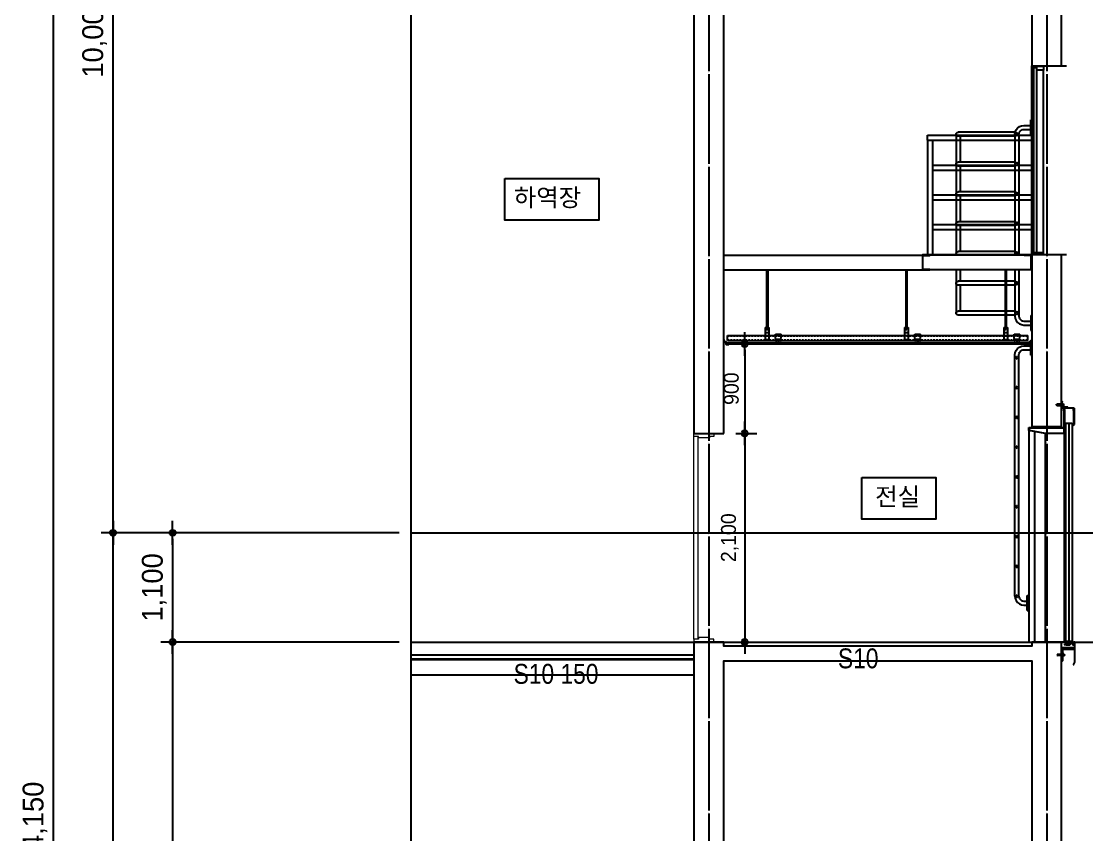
# Model space of a CAD drawing. Header units: millimetres. Extents: x 11948722 to 13111668, y -10771712 to -10232988.
# Drawn here: x 12217714 to 12228435, y -10548673 to -10540487 of the extents above; entities that cross this region are included whole.
import ezdxf
from ezdxf.enums import TextEntityAlignment as Align

# ---------------------------------------------------------------- set-up
doc = ezdxf.new("R2010")
doc.units = ezdxf.units.MM
doc.header["$LTSCALE"] = 150
doc.header["$MEASUREMENT"] = 0
doc.linetypes.add('CEN', pattern=[6.2, 6, -0.1, 0, -0.1])
doc.linetypes.add('HIDDEN', pattern=[2, 1, -1])
doc.layers.get('0').update_dxf_attribs({"linetype": 'CONTINUOUS'})
doc.layers.get('Defpoints').update_dxf_attribs({"color": 117, "linetype": 'CONTINUOUS'})
for name, color, linetype in [('4', 4, 'CONTINUOUS'), ('8', 8, 'CONTINUOUS'), ('A-중심선', 10, 'CEN'), ('CON', 2, 'CONTINUOUS'), ('CON-C', 2, 'CONTINUOUS'), ('ELE-06', 6, 'CONTINUOUS'), ('ELE-3', 7, 'CONTINUOUS'), ('ELE-8', 8, 'CONTINUOUS'), ('ELE03', 4, 'CONTINUOUS'), ('ELE08', 8, 'CONTINUOUS'), ('ETC', 8, 'CONTINUOUS'), ('FIN', 5, 'CONTINUOUS'), ('revcloud', 1, 'CONTINUOUS'), ('WIN', 4, 'CONTINUOUS'), ('Xref-계단단면도$0$3 dim0', 7, 'CONTINUOUS'), ('Xref-계단단면도$0$TEX', 3, 'CONTINUOUS'), ('Xref-계단단면도$0$TEX-SYM', 3, 'CONTINUOUS')]:
    doc.layers.add(name, color=color, linetype=linetype)
doc.layers.add('Xref-계단단면도$0$A-DOR', color=4, linetype='CONTINUOUS', lineweight=0)
doc.styles.add('A.NARROW', font='ARIALN.TTF')
doc.styles.add('Xref-계단단면도$0$나눔고딕 Se', font='')
doc.styles.add('Xref-계단단면도$0$돋움', font='')
doc.styles.get('Xref-계단단면도$0$나눔고딕 Se').set_extended_font_data('Dotum')
doc.styles.get('Xref-계단단면도$0$돋움').set_extended_font_data('Dotum')
doc.dimstyles.new('Xref-계단단면도$0$A1-100', dxfattribs={"dimtxt": 3, "dimasz": 1, "dimexe": 2, "dimexo": 2, "dimgap": 1, "dimtad": 1, "dimdec": 0, "dimzin": 12, "dimdsep": 46, "dimlunit": 6, "dimtxsty": 'Xref-계단단면도$0$나눔고딕 Se', "dimblk1": 'Xref-계단단면도$0$DIMDOT', "dimblk2": 'Xref-계단단면도$0$DIMDOT', "dimsah": 1, "dimcen": -1, "dimdle": 2, "dimclrd": 256, "dimclre": 256, "dimclrt": 3, "dimadec": 0, "dimazin": 0, "dimtfac": 1, "dimtdec": 0, "dimtix": 1, "dimtmove": 2, "dimatfit": 3, "dimldrblk": 'Xref-계단단면도$0$DIMDOT', "dimfxl": 1, "dimtvp": 1, "dimtolj": 1, "dimtzin": 12, "dimlwd": -1, "dimlwe": -1, "dimarcsym": 0})

# ---------------------------------------------------------------- blocks, each defined once
blk = doc.blocks.new('Xref-계단단면도$0$DIMDOT')
at = {"color": 0}
blk.add_line((-2, 0), (2, 0), dxfattribs=at)
for radius in [0.5, 0.25]:
    blk.add_circle((0, 0), radius, dxfattribs=at)
blk = doc.blocks.new('*D37')
at = {"layer": 'Defpoints', "color": 0, "transparency": 16777216}
for p in [(12218037, -10531484), (12221637, -10531484), (12221637, -10565634)]:
    blk.add_point(p, dxfattribs=at)
at = {"layer": 'Xref-계단단면도$0$3 dim0', "transparency": 16777216}
for p, q in [((12221517, -10531484), (12217917, -10531484)), ((12218037, -10565574), (12218037, -10531544)), ((12221517, -10565634), (12217917, -10565634))]:
    blk.add_line(p, q, dxfattribs=at)
at = {"layer": 'Xref-계단단면도$0$3 dim0', "transparency": 16777216, "xscale": 60, "yscale": 60, "zscale": 60}
for p, rotation in [((12218037, -10531484), 90), ((12218037, -10565634), 270)]:
    blk.add_blockref('Xref-계단단면도$0$DIMDOT', p, dxfattribs=dict(at, rotation=rotation))
at = {"layer": 'Xref-계단단면도$0$3 dim0', "color": 3, "transparency": 16777216, "insert": (12217852, -10548559), "char_height": 210, "attachment_point": 5, "rotation": 90, "style": 'Xref-계단단면도$0$나눔고딕 Se'}
blk.add_mtext('\\A1;34,150', dxfattribs=at)
blk = doc.blocks.new('*D40')
at = {"layer": 'Defpoints', "color": 0, "transparency": 16777216}
for p in [(12218637, -10535634), (12221637, -10535634), (12221637, -10545634)]:
    blk.add_point(p, dxfattribs=at)
at = {"layer": 'Xref-계단단면도$0$3 dim0', "transparency": 16777216}
for p, q in [((12221517, -10535634), (12218517, -10535634)), ((12218637, -10545574), (12218637, -10535694)), ((12221517, -10545634), (12218517, -10545634))]:
    blk.add_line(p, q, dxfattribs=at)
at = {"layer": 'Xref-계단단면도$0$3 dim0', "transparency": 16777216, "xscale": 60, "yscale": 60, "zscale": 60}
for p, rotation in [((12218637, -10535634), 90), ((12218637, -10545634), 270)]:
    blk.add_blockref('Xref-계단단면도$0$DIMDOT', p, dxfattribs=dict(at, rotation=rotation))
at = {"layer": 'Xref-계단단면도$0$3 dim0', "color": 3, "transparency": 16777216, "insert": (12218452, -10540634), "char_height": 210, "attachment_point": 5, "rotation": 90, "style": 'Xref-계단단면도$0$나눔고딕 Se'}
blk.add_mtext('\\A1;10,000', dxfattribs=at)
blk = doc.blocks.new('*D48')
at = {"layer": 'Defpoints', "color": 0, "transparency": 16777216}
for p in [(12218637, -10545634), (12221637, -10545634), (12221637, -10555634)]:
    blk.add_point(p, dxfattribs=at)
at = {"layer": 'Xref-계단단면도$0$3 dim0', "transparency": 16777216}
for p, q in [((12221517, -10545634), (12218517, -10545634)), ((12218637, -10555574), (12218637, -10545694)), ((12221517, -10555634), (12218517, -10555634))]:
    blk.add_line(p, q, dxfattribs=at)
at = {"layer": 'Xref-계단단면도$0$3 dim0', "transparency": 16777216, "xscale": 60, "yscale": 60, "zscale": 60}
for p, rotation in [((12218637, -10545634), 90), ((12218637, -10555634), 270)]:
    blk.add_blockref('Xref-계단단면도$0$DIMDOT', p, dxfattribs=dict(at, rotation=rotation))
at = {"layer": 'Xref-계단단면도$0$3 dim0', "color": 3, "transparency": 16777216, "insert": (12218452, -10550634), "char_height": 210, "attachment_point": 5, "rotation": 90, "style": 'Xref-계단단면도$0$나눔고딕 Se'}
blk.add_mtext('\\A1;10,000', dxfattribs=at)
blk = doc.blocks.new('*D34')
at = {"layer": 'Defpoints', "color": 0, "transparency": 16777216}
for p in [(12221637, -10546734), (12219237, -10555634), (12221637, -10555634)]:
    blk.add_point(p, dxfattribs=at)
at = {"layer": 'Xref-계단단면도$0$3 dim0', "transparency": 16777216}
for p, q in [((12221517, -10546734), (12219117, -10546734)), ((12219237, -10546794), (12219237, -10555574)), ((12221517, -10555634), (12219117, -10555634))]:
    blk.add_line(p, q, dxfattribs=at)
at = {"layer": 'Xref-계단단면도$0$3 dim0', "transparency": 16777216, "xscale": 60, "yscale": 60, "zscale": 60}
for p, rotation in [((12219237, -10546734), 90), ((12219237, -10555634), 270)]:
    blk.add_blockref('Xref-계단단면도$0$DIMDOT', p, dxfattribs=dict(at, rotation=rotation))
at = {"layer": 'Xref-계단단면도$0$3 dim0', "color": 3, "transparency": 16777216, "insert": (12219052, -10551184), "char_height": 210, "attachment_point": 5, "rotation": 90, "style": 'Xref-계단단면도$0$나눔고딕 Se'}
blk.add_mtext('\\A1;8,900', dxfattribs=at)
blk = doc.blocks.new('*D35')
at = {"layer": 'Defpoints', "color": 0, "transparency": 16777216}
for p in [(12221637, -10545634), (12219237, -10546734), (12221637, -10546734)]:
    blk.add_point(p, dxfattribs=at)
at = {"layer": 'Xref-계단단면도$0$3 dim0', "transparency": 16777216}
for p, q in [((12221517, -10545634), (12219117, -10545634)), ((12219237, -10545694), (12219237, -10546674)), ((12221517, -10546734), (12219117, -10546734))]:
    blk.add_line(p, q, dxfattribs=at)
at = {"layer": 'Xref-계단단면도$0$3 dim0', "transparency": 16777216, "xscale": 60, "yscale": 60, "zscale": 60}
for p, rotation in [((12219237, -10545634), 90), ((12219237, -10546734), 270)]:
    blk.add_blockref('Xref-계단단면도$0$DIMDOT', p, dxfattribs=dict(at, rotation=rotation))
at = {"layer": 'Xref-계단단면도$0$3 dim0', "color": 3, "transparency": 16777216, "insert": (12219052, -10546184), "char_height": 210, "attachment_point": 5, "rotation": 90, "style": 'Xref-계단단면도$0$나눔고딕 Se'}
blk.add_mtext('\\A1;1,100', dxfattribs=at)
blk = doc.blocks.new('ELEV-DOOR')
at = {"layer": 'ELE-3'}
for p, q in [((-6, 2420), (-6, 2467)), ((-2, 2471), (0, 2471)), ((0, 2471), (0, 2406)), ((-124, 2403), (-125, 2403)), ((-125, 2403), (-125, 2240)), ((-124, 2241), (-124, 2403)), ((-22, 2406), (-123, 2406)), ((-123, 2406), (-123, 2380)), ((-123, 2380), (-119, 2380)), ((-119, 2380), (-119, 2402)), ((-119, 2402), (-26, 2402)), ((-65, 2406), (-65, 2408)), ((0, 2406), (-65, 2406)), ((-61, 2412), (-14, 2412)), ((-27, 2391), (-29, 2391)), ((-29, 2391), (-29, 2200)), ((-27, 2200), (-27, 2391)), ((-26, 2402), (-26, 2376)), ((-26, 2376), (-22, 2376)), ((-22, 2376), (-22, 2406)), ((-77, 2254), (-106, 2254)), ((-106, 2254), (-106, 56)), ((-77, 56), (-77, 2254)), ((-42, 2254), (-72, 2254)), ((-72, 2254), (-72, 56)), ((-42, 56), (-42, 2254)), ((-125, 2240), (-114, 2228)), ((-112, 2229), (-124, 2241)), ((-114, 2228), (-112, 2229)), ((-29, 2200), (-27, 2200)), ((-12, 2210), (-26, 2210)), ((-26, 2210), (-26, 2150)), ((-26, 2150), (-26, 50)), ((-26, 2150), (166, 2150)), ((-24, 2152), (-24, 2207)), ((-24, 2207), (-12, 2207)), ((166, 2152), (-24, 2152)), ((312, 2207), (-19, 2207)), ((-19, 2207), (-19, 2205)), ((-19, 2205), (312, 2205)), ((-12, 2207), (-12, 2210)), ((328, 2182), (166, 2152)), ((166, 2150), (330, 2180)), ((330, 2210), (312, 2210)), ((312, 2210), (312, 2207)), ((312, 2207), (328, 2207)), ((312, 2205), (312, 2207)), ((328, 2207), (328, 2182)), ((330, 2180), (330, 2210)), ((-133, 47), (-130, 50)), ((-133, -154), (-133, 47)), ((-133, 38), (-130, 38)), ((-130, 50), (-123, 50)), ((-130, 38), (-130, -153)), ((-110, 23), (-130, 23)), ((-123, 50), (-123, 46)), ((-123, 46), (-117, 46)), ((-75, 39), (-120, 39)), ((-120, 39), (-120, 31)), ((-120, 31), (-110, 31)), ((-117, 46), (-117, 50)), ((-117, 50), (-111, 50)), ((-111, 50), (-111, 46)), ((-111, 46), (-105, 46)), ((-110, 31), (-110, 23)), ((-106, 56), (-77, 56)), ((-105, 46), (-105, 50)), ((-105, 50), (-99, 50)), ((-99, 50), (-99, 46)), ((-99, 46), (-93, 46)), ((-93, 46), (-93, 50)), ((-93, 50), (-87, 50)), ((-87, 50), (-87, 46)), ((-87, 46), (-82, 46)), ((-85, 23), (-85, 31)), ((-85, 31), (-75, 31)), ((-45, 23), (-85, 23)), ((-82, 46), (-82, 50)), ((-82, 50), (-68, 50)), ((-75, 31), (-75, 39)), ((-72, 56), (-42, 56)), ((-68, 50), (-68, 39)), ((-68, 39), (-50, 39)), ((-64, 56), (-64, 45)), ((-64, 45), (-54, 45)), ((-54, 45), (-54, 56)), ((-50, 39), (-50, 50)), ((-50, 50), (0, 50)), ((-40, 39), (-45, 39)), ((-45, 39), (-45, 23)), ((-40, 23), (-40, 39)), ((-30, 23), (-40, 23)), ((-30, 44), (-35, 44)), ((-35, 44), (-35, 29)), ((-35, 29), (-30, 29)), ((-30, 50), (-30, 44)), ((-30, 29), (-30, 23)), ((-119, -180), (-133, -154)), ((-130, -153), (-117, -179)), ((-117, -179), (-119, -180))]:
    blk.add_line(p, q, dxfattribs=at)
blk.add_lwpolyline([(0, -10), (0, 50)], dxfattribs=at)
blk.add_lwpolyline([(-130, -10), (0, -10), (0, -140), (-4, -140, -0.414214), (-12, -132), (-12, -34, 0.414214), (-24, -22), (-122, -22, -0.414214), (-130, -14)], format="xyb", close=True, dxfattribs=at)
for centre, radius, start, end in [((-2, 2467), 4, 90, 180), ((-61, 2408), 4, 90, 180), ((-14, 2420), 8.5, 270, 0)]:
    blk.add_arc(centre, radius, start, end, dxfattribs=at)
at = {"layer": 'ELE-8', "linetype": 'HIDDEN'}
for p, q in [((55, 2438), (-28, 2438)), ((-16, 2443), (-21, 2443)), ((-21, 2435), (-21, 2443)), ((-16, 2435), (-21, 2435)), ((-15, 2449), (-16, 2447)), ((-16, 2431), (-16, 2447)), ((-14, 2443), (-16, 2443)), ((-14, 2435), (-16, 2435)), ((-15, 2429), (-16, 2431)), ((-8, 2449), (-15, 2449)), ((-8, 2444), (-15, 2444)), ((-8, 2434), (-15, 2434)), ((-8, 2429), (-15, 2429)), ((-4, 2443), (-9, 2443)), ((-4, 2435), (-9, 2435)), ((-8, 2425), (-8, 2453)), ((-6, 2425), (-8, 2425)), ((-6, 2453), (-8, 2453)), ((-8, 2429), (-8, 2449)), ((45, 2446), (0, 2446)), ((3, 2444), (0, 2444)), ((3, 2434), (0, 2434)), ((45, 2432), (0, 2432)), ((6, 2443), (1, 2443)), ((6, 2435), (1, 2435)), ((6, 2432), (6, 2432)), ((13, 2444), (8, 2444)), ((13, 2434), (8, 2434)), ((16, 2443), (11, 2443)), ((16, 2435), (11, 2435)), ((23, 2444), (18, 2444)), ((23, 2434), (18, 2434)), ((26, 2443), (21, 2443)), ((26, 2435), (21, 2435)), ((32, 2444), (27, 2444)), ((33, 2434), (28, 2434)), ((35, 2443), (30, 2443)), ((35, 2435), (30, 2435)), ((39, 2444), (37, 2444)), ((39, 2444), (37, 2443)), ((39, 2434), (37, 2435)), ((40, 2434), (38, 2434)), ((42, 2443), (40, 2443)), ((42, 2435), (40, 2435)), ((42, 2441), (42, 2443)), ((42, 2435), (42, 2437)), ((45, 2445), (43, 2445)), ((45, 2433), (43, 2433)), ((45, 2446), (45, 2446)), ((46, 2445), (45, 2445)), ((45, 2445), (45, 2445)), ((46, 2433), (45, 2433)), ((45, 2432), (45, 2433)), ((45, 2432), (45, 2432)), ((50, 2445), (49, 2445)), ((50, 2433), (49, 2433)), ((50, 2442), (50, 2445)), ((50, 2433), (50, 2436)), ((-23, -74), (-28, -74)), ((-28, -74), (-28, -85)), ((-23, -85), (-28, -85)), ((-23, -69), (-23, -89)), ((-23, -69), (-13, -69)), ((-23, -73), (-13, -73)), ((-23, -86), (-13, -86)), ((-23, -89), (-13, -89)), ((-13, -95), (-13, -64)), ((-12, -74), (35, -74)), ((-12, -75), (44, -75)), ((-12, -83), (44, -83)), ((-12, -84), (35, -84)), ((44, -75), (35, -74)), ((35, -74), (35, -84)), ((44, -83), (35, -84)), ((44, -75), (44, -83))]:
    blk.add_line(p, q, dxfattribs=at)
at = {"layer": 'ELE-8'}
for p, q in [((166, 2150), (166, 50)), ((274, 2170), (274, 50)), ((274, 50), (0, 50))]:
    blk.add_line(p, q, dxfattribs=at)
at = {"layer": 'ELE-8', "linetype": 'HIDDEN'}
for centre, start, end in [((-11, -64), 119.6665, 166.3681), ((-11, -94), 193.6318, 240.3335)]:
    blk.add_arc(centre, 2.1, start, end, dxfattribs=at)
blk = doc.blocks.new('*D68')
at = {"layer": 'Defpoints', "color": 0, "transparency": 16777216}
for p in [(12224783, -10544634), (12224783, -10546734), (12224994, -10546734)]:
    blk.add_point(p, dxfattribs=at)
at = {"layer": 'Xref-계단단면도$0$3 dim0', "transparency": 16777216}
for p, q in [((12224903, -10544634), (12225114, -10544634)), ((12224994, -10544694), (12224994, -10546674)), ((12224903, -10546734), (12225114, -10546734))]:
    blk.add_line(p, q, dxfattribs=at)
at = {"layer": 'Xref-계단단면도$0$3 dim0', "transparency": 16777216, "xscale": 60, "yscale": 60, "zscale": 60}
for p, rotation in [((12224994, -10544634), 90), ((12224994, -10546734), 270)]:
    blk.add_blockref('Xref-계단단면도$0$DIMDOT', p, dxfattribs=dict(at, rotation=rotation))
at = {"layer": 'Xref-계단단면도$0$3 dim0', "color": 3, "transparency": 16777216, "insert": (12224844, -10545684), "char_height": 150, "attachment_point": 5, "rotation": 90, "style": 'Xref-계단단면도$0$나눔고딕 Se'}
blk.add_mtext('\\A1;2,100', dxfattribs=at)
blk = doc.blocks.new('*D69')
at = {"layer": 'Defpoints', "color": 0, "transparency": 16777216}
for p in [(12224783, -10543734), (12224783, -10544634), (12224994, -10544634)]:
    blk.add_point(p, dxfattribs=at)
at = {"layer": 'Xref-계단단면도$0$3 dim0', "transparency": 16777216}
for p, q in [((12224903, -10543734), (12225114, -10543734)), ((12224994, -10543794), (12224994, -10544574)), ((12224903, -10544634), (12225114, -10544634))]:
    blk.add_line(p, q, dxfattribs=at)
at = {"layer": 'Xref-계단단면도$0$3 dim0', "transparency": 16777216, "xscale": 60, "yscale": 60, "zscale": 60}
for p, rotation in [((12224994, -10543734), 90), ((12224994, -10544634), 270)]:
    blk.add_blockref('Xref-계단단면도$0$DIMDOT', p, dxfattribs=dict(at, rotation=rotation))
at = {"layer": 'Xref-계단단면도$0$3 dim0', "color": 3, "transparency": 16777216, "insert": (12224859, -10544184), "char_height": 150, "attachment_point": 5, "rotation": 90, "style": 'Xref-계단단면도$0$나눔고딕 Se'}
blk.add_mtext('\\A1;900', dxfattribs=at)
blk = doc.blocks.new('점검사다리ㅁ')
at = {"layer": 'ETC', "color": 251, "linetype": 'Continuous'}
for p, q in [((4633683, 1148689), (4633674, 1148689)), ((4633683, 1148539), (4633683, 1148689)), ((4633683, 1148539), (4633674, 1148539))]:
    blk.add_line(p, q, dxfattribs=at)
at = {"layer": 'ETC', "color": 251}
for p, q in [((4633754, 1148633), (4633683, 1148633)), ((4633777, 1148630), (4633754, 1148633)), ((4633799, 1148621), (4633777, 1148630)), ((4633818, 1148607), (4633799, 1148621)), ((4633754, 1148593), (4633683, 1148593)), ((4633767, 1148592), (4633754, 1148593)), ((4633779, 1148587), (4633767, 1148592)), ((4633789, 1148579), (4633779, 1148587)), ((4633797, 1148568), (4633789, 1148579)), ((4633802, 1148556), (4633797, 1148568)), ((4633804, 1148543), (4633802, 1148556)), ((4633804, 1146115), (4633804, 1148543)), ((4633814, 1148521), (4633812, 1148516)), ((4633812, 1148516), (4633812, 1148511)), ((4633812, 1148511), (4633814, 1148506)), ((4633818, 1148524), (4633814, 1148521)), ((4633832, 1148588), (4633818, 1148607)), ((4633823, 1148526), (4633818, 1148524)), ((4633828, 1148525), (4633823, 1148526)), ((4633832, 1148523), (4633828, 1148525)), ((4633841, 1148567), (4633832, 1148588)), ((4633835, 1148518), (4633832, 1148523)), ((4633832, 1148504), (4633835, 1148508)), ((4633837, 1148513), (4633835, 1148518)), ((4633835, 1148508), (4633837, 1148513)), ((4633844, 1148543), (4633841, 1148567)), ((4633844, 1146115), (4633844, 1148543)), ((4633814, 1148506), (4633818, 1148503)), ((4633818, 1148503), (4633823, 1148501)), ((4633823, 1148501), (4633828, 1148502)), ((4633828, 1148502), (4633832, 1148504)), ((4633814, 1148221), (4633812, 1148216)), ((4633812, 1148216), (4633812, 1148211)), ((4633812, 1148211), (4633814, 1148206)), ((4633818, 1148224), (4633814, 1148221)), ((4633814, 1148206), (4633818, 1148203)), ((4633823, 1148226), (4633818, 1148224)), ((4633818, 1148203), (4633823, 1148201)), ((4633828, 1148225), (4633823, 1148226)), ((4633823, 1148201), (4633828, 1148202)), ((4633832, 1148223), (4633828, 1148225)), ((4633828, 1148202), (4633832, 1148204)), ((4633835, 1148218), (4633832, 1148223)), ((4633832, 1148204), (4633835, 1148208)), ((4633837, 1148213), (4633835, 1148218)), ((4633835, 1148208), (4633837, 1148213)), ((4633814, 1147921), (4633812, 1147916)), ((4633812, 1147916), (4633812, 1147911)), ((4633812, 1147911), (4633814, 1147906)), ((4633818, 1147924), (4633814, 1147921)), ((4633814, 1147906), (4633818, 1147903)), ((4633823, 1147926), (4633818, 1147924)), ((4633818, 1147903), (4633823, 1147901)), ((4633828, 1147925), (4633823, 1147926)), ((4633823, 1147901), (4633828, 1147902)), ((4633832, 1147923), (4633828, 1147925)), ((4633828, 1147902), (4633832, 1147904)), ((4633835, 1147918), (4633832, 1147923)), ((4633832, 1147904), (4633835, 1147908)), ((4633837, 1147913), (4633835, 1147918)), ((4633835, 1147908), (4633837, 1147913)), ((4633814, 1147621), (4633812, 1147616)), ((4633812, 1147616), (4633812, 1147611)), ((4633812, 1147611), (4633814, 1147606)), ((4633818, 1147624), (4633814, 1147621)), ((4633814, 1147606), (4633818, 1147603)), ((4633823, 1147626), (4633818, 1147624)), ((4633818, 1147603), (4633823, 1147601)), ((4633828, 1147625), (4633823, 1147626)), ((4633823, 1147601), (4633828, 1147602)), ((4633832, 1147623), (4633828, 1147625)), ((4633828, 1147602), (4633832, 1147604)), ((4633835, 1147618), (4633832, 1147623)), ((4633832, 1147604), (4633835, 1147608)), ((4633837, 1147613), (4633835, 1147618)), ((4633835, 1147608), (4633837, 1147613)), ((4633814, 1147321), (4633812, 1147316)), ((4633812, 1147316), (4633812, 1147311)), ((4633812, 1147311), (4633814, 1147306)), ((4633818, 1147324), (4633814, 1147321)), ((4633814, 1147306), (4633818, 1147303)), ((4633823, 1147326), (4633818, 1147324)), ((4633818, 1147303), (4633823, 1147301)), ((4633828, 1147325), (4633823, 1147326)), ((4633823, 1147301), (4633828, 1147302)), ((4633832, 1147323), (4633828, 1147325)), ((4633828, 1147302), (4633832, 1147304)), ((4633835, 1147318), (4633832, 1147323)), ((4633832, 1147304), (4633835, 1147308)), ((4633837, 1147313), (4633835, 1147318)), ((4633835, 1147308), (4633837, 1147313)), ((4633814, 1147021), (4633812, 1147016)), ((4633812, 1147016), (4633812, 1147011)), ((4633812, 1147011), (4633814, 1147006)), ((4633818, 1147024), (4633814, 1147021)), ((4633823, 1147026), (4633818, 1147024)), ((4633828, 1147025), (4633823, 1147026)), ((4633832, 1147023), (4633828, 1147025)), ((4633835, 1147018), (4633832, 1147023)), ((4633832, 1147004), (4633835, 1147008)), ((4633837, 1147013), (4633835, 1147018)), ((4633835, 1147008), (4633837, 1147013)), ((4633814, 1147006), (4633818, 1147003)), ((4633818, 1147003), (4633823, 1147001)), ((4633823, 1147001), (4633828, 1147002)), ((4633828, 1147002), (4633832, 1147004)), ((4633814, 1146721), (4633812, 1146716)), ((4633812, 1146716), (4633812, 1146711)), ((4633812, 1146711), (4633814, 1146706)), ((4633818, 1146724), (4633814, 1146721)), ((4633814, 1146706), (4633818, 1146703)), ((4633823, 1146726), (4633818, 1146724)), ((4633818, 1146703), (4633823, 1146701)), ((4633828, 1146725), (4633823, 1146726)), ((4633823, 1146701), (4633828, 1146702)), ((4633832, 1146723), (4633828, 1146725)), ((4633828, 1146702), (4633832, 1146704)), ((4633835, 1146718), (4633832, 1146723)), ((4633832, 1146704), (4633835, 1146708)), ((4633837, 1146713), (4633835, 1146718)), ((4633835, 1146708), (4633837, 1146713)), ((4633814, 1146421), (4633812, 1146416)), ((4633812, 1146416), (4633812, 1146411)), ((4633812, 1146411), (4633814, 1146406)), ((4633818, 1146424), (4633814, 1146421)), ((4633814, 1146406), (4633818, 1146403)), ((4633823, 1146426), (4633818, 1146424)), ((4633818, 1146403), (4633823, 1146401)), ((4633828, 1146425), (4633823, 1146426)), ((4633823, 1146401), (4633828, 1146402)), ((4633832, 1146423), (4633828, 1146425)), ((4633828, 1146402), (4633832, 1146404)), ((4633835, 1146418), (4633832, 1146423)), ((4633832, 1146404), (4633835, 1146408)), ((4633837, 1146413), (4633835, 1146418)), ((4633835, 1146408), (4633837, 1146413)), ((4633754, 1146065), (4633720, 1146065)), ((4633767, 1146067), (4633754, 1146065)), ((4633779, 1146072), (4633767, 1146067)), ((4633789, 1146080), (4633779, 1146072)), ((4633797, 1146090), (4633789, 1146080)), ((4633802, 1146102), (4633797, 1146090)), ((4633818, 1146051), (4633799, 1146037)), ((4633804, 1146115), (4633802, 1146102)), ((4633814, 1146121), (4633812, 1146116)), ((4633812, 1146116), (4633812, 1146111)), ((4633812, 1146111), (4633814, 1146106)), ((4633818, 1146124), (4633814, 1146121)), ((4633814, 1146106), (4633818, 1146103)), ((4633823, 1146126), (4633818, 1146124)), ((4633818, 1146103), (4633823, 1146101)), ((4633832, 1146070), (4633818, 1146051)), ((4633828, 1146125), (4633823, 1146126)), ((4633823, 1146101), (4633828, 1146102)), ((4633832, 1146123), (4633828, 1146125)), ((4633828, 1146102), (4633832, 1146104)), ((4633835, 1146118), (4633832, 1146123)), ((4633832, 1146104), (4633835, 1146108)), ((4633841, 1146092), (4633832, 1146070)), ((4633837, 1146113), (4633835, 1146118)), ((4633835, 1146108), (4633837, 1146113)), ((4633844, 1146115), (4633841, 1146092)), ((4633754, 1146025), (4633720, 1146025)), ((4633777, 1146028), (4633754, 1146025)), ((4633799, 1146037), (4633777, 1146028))]:
    blk.add_line(p, q, dxfattribs=at)
blk = doc.blocks.new('비상용elev탈출관련2')
at = {"layer": 'ELE03'}
for p, q in [((4634774, 1149553), (4633674, 1149553)), ((4634774, 1149548), (4633674, 1149548))]:
    blk.add_line(p, q, dxfattribs=at)
at = {"layer": 'ELE03', "color": 251}
blk.add_line((4633749, 1149398), (4634699, 1149398), dxfattribs=at)
at = {"layer": 'ELE08', "color": 252, "ltscale": 10}
for p, q in [((4634724, 1150753), (4633674, 1150753)), ((4634724, 1150703), (4633674, 1150703)), ((4634674, 1150703), (4634674, 1149553)), ((4634724, 1150703), (4634724, 1150753)), ((4634724, 1150703), (4634724, 1149553)), ((4634674, 1150453), (4633674, 1150453)), ((4634674, 1150403), (4633674, 1150403)), ((4634674, 1150153), (4633674, 1150153)), ((4634674, 1150103), (4633674, 1150103)), ((4634674, 1149853), (4633674, 1149853)), ((4634674, 1149803), (4633674, 1149803))]:
    blk.add_line(p, q, dxfattribs=at)
at = {"layer": 'ETC', "color": 251, "linetype": 'Continuous'}
for p, q in [((4633683, 1150907), (4633674, 1150907)), ((4633683, 1150757), (4633683, 1150907)), ((4633683, 1150757), (4633674, 1150757)), ((4633683, 1148938), (4633674, 1148938)), ((4633683, 1148938), (4633683, 1148788)), ((4633683, 1148788), (4633674, 1148788))]:
    blk.add_line(p, q, dxfattribs=at)
at = {"layer": 'ETC', "color": 251}
for p, q in [((4633754, 1150852), (4633683, 1150852)), ((4633754, 1150812), (4633683, 1150812)), ((4633777, 1150849), (4633754, 1150852)), ((4633767, 1150810), (4633754, 1150812)), ((4633779, 1150805), (4633767, 1150810)), ((4633799, 1150840), (4633777, 1150849)), ((4633789, 1150797), (4633779, 1150805)), ((4633797, 1150787), (4633789, 1150797)), ((4633802, 1150775), (4633797, 1150787)), ((4633818, 1150825), (4633799, 1150840)), ((4633804, 1150762), (4633802, 1150775)), ((4633804, 1150762), (4633804, 1149553)), ((4633812, 1150766), (4633814, 1150771)), ((4633812, 1150766), (4633814, 1150771)), ((4633812, 1150761), (4633812, 1150766)), ((4633812, 1150761), (4633812, 1150766)), ((4633814, 1150756), (4633812, 1150761)), ((4633814, 1150756), (4633812, 1150761)), ((4633814, 1150771), (4633818, 1150774)), ((4633814, 1150771), (4633818, 1150774)), ((4633832, 1150807), (4633818, 1150825)), ((4633818, 1150774), (4633823, 1150776)), ((4633818, 1150774), (4633823, 1150776)), ((4633823, 1150776), (4633828, 1150775)), ((4633823, 1150776), (4633828, 1150775)), ((4633828, 1150775), (4633832, 1150773)), ((4633828, 1150775), (4633832, 1150773)), ((4633841, 1150785), (4633832, 1150807)), ((4633832, 1150773), (4633835, 1150768)), ((4633832, 1150773), (4633835, 1150768)), ((4633835, 1150768), (4633837, 1150763)), ((4633835, 1150768), (4633837, 1150763)), ((4633837, 1150763), (4633835, 1150758)), ((4633837, 1150763), (4633835, 1150758)), ((4633844, 1150762), (4633841, 1150785)), ((4633844, 1150783), (4634416, 1150783)), ((4633844, 1150762), (4633844, 1149553)), ((4634436, 1150763), (4634436, 1149553)), ((4633818, 1150753), (4633814, 1150756)), ((4633823, 1150751), (4633818, 1150753)), ((4633823, 1150751), (4633818, 1150753)), ((4633828, 1150752), (4633823, 1150751)), ((4633828, 1150752), (4633823, 1150751)), ((4633832, 1150754), (4633828, 1150752)), ((4633832, 1150754), (4633828, 1150752)), ((4633835, 1150758), (4633832, 1150754)), ((4633835, 1150758), (4633832, 1150754)), ((4633844, 1150743), (4634416, 1150743)), ((4634396, 1150743), (4634396, 1150483)), ((4633812, 1150466), (4633814, 1150471)), ((4633812, 1150461), (4633812, 1150466)), ((4633814, 1150456), (4633812, 1150461)), ((4633814, 1150471), (4633818, 1150474)), ((4633818, 1150453), (4633814, 1150456)), ((4633818, 1150474), (4633823, 1150476)), ((4633823, 1150451), (4633818, 1150453)), ((4633823, 1150476), (4633828, 1150475)), ((4633828, 1150452), (4633823, 1150451)), ((4633828, 1150475), (4633832, 1150473)), ((4633832, 1150454), (4633828, 1150452)), ((4633832, 1150473), (4633835, 1150468)), ((4633835, 1150458), (4633832, 1150454)), ((4633835, 1150468), (4633837, 1150463)), ((4633837, 1150463), (4633835, 1150458)), ((4633844, 1150483), (4634416, 1150483)), ((4633844, 1150443), (4634416, 1150443)), ((4634396, 1150443), (4634396, 1150183)), ((4633812, 1150166), (4633814, 1150171)), ((4633812, 1150161), (4633812, 1150166)), ((4633814, 1150156), (4633812, 1150161)), ((4633814, 1150171), (4633818, 1150174)), ((4633818, 1150153), (4633814, 1150156)), ((4633818, 1150174), (4633823, 1150176)), ((4633823, 1150151), (4633818, 1150153)), ((4633823, 1150176), (4633828, 1150175)), ((4633828, 1150152), (4633823, 1150151)), ((4633828, 1150175), (4633832, 1150173)), ((4633832, 1150154), (4633828, 1150152)), ((4633832, 1150173), (4633835, 1150168)), ((4633835, 1150158), (4633832, 1150154)), ((4633835, 1150168), (4633837, 1150163)), ((4633837, 1150163), (4633835, 1150158)), ((4633844, 1150183), (4634416, 1150183)), ((4633844, 1150143), (4634416, 1150143)), ((4634396, 1150143), (4634396, 1149883)), ((4633812, 1149866), (4633814, 1149871)), ((4633812, 1149861), (4633812, 1149866)), ((4633814, 1149856), (4633812, 1149861)), ((4633814, 1149871), (4633818, 1149874)), ((4633818, 1149853), (4633814, 1149856)), ((4633818, 1149874), (4633823, 1149876)), ((4633823, 1149851), (4633818, 1149853)), ((4633823, 1149876), (4633828, 1149875)), ((4633828, 1149852), (4633823, 1149851)), ((4633828, 1149875), (4633832, 1149873)), ((4633832, 1149854), (4633828, 1149852)), ((4633832, 1149873), (4633835, 1149868)), ((4633835, 1149858), (4633832, 1149854)), ((4633835, 1149868), (4633837, 1149863)), ((4633837, 1149863), (4633835, 1149858)), ((4633844, 1149883), (4634416, 1149883)), ((4633844, 1149843), (4634416, 1149843)), ((4634396, 1149843), (4634396, 1149583)), ((4633844, 1149583), (4634416, 1149583)), ((4633812, 1149566), (4633814, 1149571)), ((4633812, 1149561), (4633812, 1149566)), ((4633814, 1149556), (4633812, 1149561)), ((4633814, 1149571), (4633818, 1149574)), ((4633818, 1149553), (4633814, 1149556)), ((4633818, 1149574), (4633823, 1149576)), ((4633823, 1149551), (4633818, 1149553)), ((4633823, 1149576), (4633828, 1149575)), ((4633828, 1149552), (4633823, 1149551)), ((4633828, 1149575), (4633832, 1149573)), ((4633832, 1149554), (4633828, 1149552)), ((4633832, 1149573), (4633835, 1149568)), ((4633835, 1149558), (4633832, 1149554)), ((4633835, 1149568), (4633837, 1149563)), ((4633837, 1149563), (4633835, 1149558)), ((4633804, 1149398), (4633804, 1148933)), ((4633844, 1149398), (4633844, 1148933)), ((4634396, 1149398), (4634396, 1149283)), ((4634436, 1149398), (4634436, 1148963)), ((4633812, 1149266), (4633814, 1149271)), ((4633812, 1149261), (4633812, 1149266)), ((4633814, 1149256), (4633812, 1149261)), ((4633814, 1149271), (4633818, 1149274)), ((4633818, 1149274), (4633823, 1149276)), ((4633823, 1149276), (4633828, 1149275)), ((4633828, 1149275), (4633832, 1149273)), ((4633832, 1149273), (4633835, 1149268)), ((4633835, 1149268), (4633837, 1149263)), ((4633837, 1149263), (4633835, 1149258)), ((4633844, 1149283), (4634416, 1149283)), ((4633818, 1149253), (4633814, 1149256)), ((4633823, 1149251), (4633818, 1149253)), ((4633828, 1149252), (4633823, 1149251)), ((4633832, 1149254), (4633828, 1149252)), ((4633835, 1149258), (4633832, 1149254)), ((4633844, 1149243), (4634416, 1149243)), ((4634396, 1149243), (4634396, 1148983)), ((4633812, 1148966), (4633814, 1148971)), ((4633812, 1148961), (4633812, 1148966)), ((4633814, 1148956), (4633812, 1148961)), ((4633814, 1148971), (4633818, 1148974)), ((4633818, 1148953), (4633814, 1148956)), ((4633818, 1148974), (4633823, 1148976)), ((4633823, 1148951), (4633818, 1148953)), ((4633823, 1148976), (4633828, 1148975)), ((4633828, 1148952), (4633823, 1148951)), ((4633828, 1148975), (4633832, 1148973)), ((4633832, 1148954), (4633828, 1148952)), ((4633832, 1148973), (4633835, 1148968)), ((4633835, 1148958), (4633832, 1148954)), ((4633835, 1148968), (4633837, 1148963)), ((4633837, 1148963), (4633835, 1148958)), ((4633844, 1148983), (4634416, 1148983)), ((4633844, 1148943), (4634416, 1148943)), ((4633754, 1148883), (4633683, 1148883)), ((4633754, 1148843), (4633683, 1148843)), ((4633767, 1148885), (4633754, 1148883)), ((4633777, 1148847), (4633754, 1148843)), ((4633779, 1148890), (4633767, 1148885)), ((4633799, 1148855), (4633777, 1148847)), ((4633789, 1148898), (4633779, 1148890)), ((4633797, 1148908), (4633789, 1148898)), ((4633802, 1148920), (4633797, 1148908)), ((4633818, 1148870), (4633799, 1148855)), ((4633804, 1148933), (4633802, 1148920)), ((4633832, 1148888), (4633818, 1148870)), ((4633841, 1148910), (4633832, 1148888)), ((4633844, 1148933), (4633841, 1148910))]:
    blk.add_line(p, q, dxfattribs=at)
at = {"layer": 'ETC', "color": 7}
for points in [[(4633749, 1149548), (4633674, 1149548), (4633674, 1149398), (4633749, 1149398), (4633749, 1149403), (4633679, 1149403), (4633679, 1149543), (4633749, 1149543), (4633749, 1149548)], [(4634699, 1149548), (4634774, 1149548), (4634774, 1149398), (4634699, 1149398), (4634699, 1149403), (4634769, 1149403), (4634769, 1149543), (4634699, 1149543), (4634699, 1149548)]]:
    blk.add_lwpolyline(points, dxfattribs=at)
at = {"layer": 'ETC', "color": 251}
for centre, start in [((4634416, 1150763), 270), ((4634416, 1150463), 270), ((4634416, 1150163), 270), ((4634416, 1149863), 270), ((4634416, 1149563), 329.8388), ((4634416, 1149263), 270), ((4634416, 1148963), 270)]:
    blk.add_arc(centre, 20, start, 90, dxfattribs=at)

msp = doc.modelspace()

# ---------------------------------------------------------------- linework, layer by layer
at = {"layer": '4', "ltscale": 0.1}
for points in [[(12224832.6, -10543739.8), (12224832.6, -10543733.8), (12224831.6, -10543733.8), (12224831.6, -10543738.8), (12224808.6, -10543738.8), (12224808.6, -10543713.8), (12224783.6, -10543713.8), (12224783.6, -10543689.8), (12224782.6, -10543689.8), (12224782.6, -10543714.8), (12224807.6, -10543714.8), (12224807.6, -10543739.8), (12224832.6, -10543739.8)], [(12227832.6, -10543739.8), (12227832.6, -10543733.8), (12227833.6, -10543733.8), (12227833.6, -10543738.8), (12227856.6, -10543738.8), (12227856.6, -10543713.8), (12227881.6, -10543713.8), (12227881.6, -10543689.8), (12227882.6, -10543689.8), (12227882.6, -10543714.8), (12227857.6, -10543714.8), (12227857.6, -10543739.8), (12227832.6, -10543739.8)]]:
    msp.add_lwpolyline(points, dxfattribs=at)
at = {"layer": '8'}
for p, q in [((12225213.3, -10542988.8), (12225213.3, -10543565.1)), ((12225224.6, -10542988.8), (12225224.6, -10543565.1)), ((12226613.3, -10542988.8), (12226613.3, -10543565.1)), ((12226624.6, -10542988.8), (12226624.6, -10543565.1)), ((12227613.3, -10542988.8), (12227613.3, -10543565.1)), ((12227624.6, -10542988.8), (12227624.6, -10543565.1)), ((12225200.2, -10543568.8), (12225200.2, -10543687.6)), ((12225200.2, -10543568.8), (12225237.7, -10543568.8)), ((12225200.2, -10543572.6), (12225237.7, -10543572.6)), ((12225207.7, -10543565.1), (12225230.2, -10543565.1)), ((12225207.7, -10543565.1), (12225207.7, -10543568.8)), ((12225207.7, -10543572.6), (12225207.7, -10543576.3)), ((12225207.7, -10543576.3), (12225230.2, -10543576.3)), ((12225211.5, -10543565.1), (12225211.5, -10543568.8)), ((12225211.5, -10543572.6), (12225211.5, -10543576.3)), ((12225213.3, -10543560.1), (12225224.6, -10543560.1)), ((12225213.3, -10543562.6), (12225224.6, -10543562.6)), ((12225213.3, -10543576.3), (12225213.3, -10543587.6)), ((12225213.3, -10543577.6), (12225224.6, -10543577.6)), ((12225213.3, -10543580.1), (12225224.6, -10543580.1)), ((12225213.3, -10543582.6), (12225224.6, -10543582.6)), ((12225213.3, -10543585.1), (12225224.6, -10543585.1)), ((12225213.3, -10543585.1), (12225224.6, -10543585.1)), ((12225213.3, -10543587.6), (12225224.6, -10543587.6)), ((12225224.6, -10543576.3), (12225224.6, -10543587.6)), ((12225226.5, -10543565.1), (12225226.5, -10543568.8)), ((12225226.5, -10543572.6), (12225226.5, -10543576.3)), ((12225230.2, -10543565.1), (12225230.2, -10543568.8)), ((12225230.2, -10543572.6), (12225230.2, -10543576.3)), ((12225237.7, -10543568.8), (12225237.7, -10543687.6)), ((12226600.2, -10543568.8), (12226600.2, -10543687.6)), ((12226600.2, -10543568.8), (12226637.7, -10543568.8)), ((12226600.2, -10543572.6), (12226637.7, -10543572.6)), ((12226607.7, -10543565.1), (12226630.2, -10543565.1)), ((12226607.7, -10543565.1), (12226607.7, -10543568.8)), ((12226607.7, -10543572.6), (12226607.7, -10543576.3)), ((12226607.7, -10543576.3), (12226630.2, -10543576.3)), ((12226611.5, -10543565.1), (12226611.5, -10543568.8)), ((12226611.5, -10543572.6), (12226611.5, -10543576.3)), ((12226613.3, -10543560.1), (12226624.6, -10543560.1)), ((12226613.3, -10543562.6), (12226624.6, -10543562.6)), ((12226613.3, -10543576.3), (12226613.3, -10543587.6)), ((12226613.3, -10543577.6), (12226624.6, -10543577.6)), ((12226613.3, -10543580.1), (12226624.6, -10543580.1)), ((12226613.3, -10543582.6), (12226624.6, -10543582.6)), ((12226613.3, -10543585.1), (12226624.6, -10543585.1)), ((12226613.3, -10543585.1), (12226624.6, -10543585.1)), ((12226613.3, -10543587.6), (12226624.6, -10543587.6)), ((12226624.6, -10543576.3), (12226624.6, -10543587.6)), ((12226626.5, -10543565.1), (12226626.5, -10543568.8)), ((12226626.5, -10543572.6), (12226626.5, -10543576.3)), ((12226630.2, -10543565.1), (12226630.2, -10543568.8)), ((12226630.2, -10543572.6), (12226630.2, -10543576.3)), ((12226637.7, -10543568.8), (12226637.7, -10543687.6)), ((12227600.2, -10543568.8), (12227600.2, -10543687.6)), ((12227600.2, -10543568.8), (12227637.7, -10543568.8)), ((12227600.2, -10543572.6), (12227637.7, -10543572.6)), ((12227607.7, -10543565.1), (12227607.7, -10543568.8)), ((12227607.7, -10543565.1), (12227630.2, -10543565.1)), ((12227607.7, -10543572.6), (12227607.7, -10543576.3)), ((12227607.7, -10543576.3), (12227630.2, -10543576.3)), ((12227611.5, -10543565.1), (12227611.5, -10543568.8)), ((12227611.5, -10543572.6), (12227611.5, -10543576.3)), ((12227613.3, -10543560.1), (12227624.6, -10543560.1)), ((12227613.3, -10543562.6), (12227624.6, -10543562.6)), ((12227613.3, -10543576.3), (12227613.3, -10543587.6)), ((12227613.3, -10543577.6), (12227624.6, -10543577.6)), ((12227613.3, -10543580.1), (12227624.6, -10543580.1)), ((12227613.3, -10543582.6), (12227624.6, -10543582.6)), ((12227613.3, -10543585.1), (12227624.6, -10543585.1)), ((12227613.3, -10543585.1), (12227624.6, -10543585.1)), ((12227613.3, -10543587.6), (12227624.6, -10543587.6)), ((12227624.6, -10543576.3), (12227624.6, -10543587.6)), ((12227626.5, -10543565.1), (12227626.5, -10543568.8)), ((12227626.5, -10543572.6), (12227626.5, -10543576.3)), ((12227630.2, -10543565.1), (12227630.2, -10543568.8)), ((12227630.2, -10543572.6), (12227630.2, -10543576.3)), ((12227637.7, -10543568.8), (12227637.7, -10543687.6)), ((12225200.2, -10543618.8), (12225237.7, -10543618.8)), ((12225200.2, -10543687.6), (12225237.7, -10543687.6)), ((12225305, -10543635.1), (12225361.2, -10543635.1)), ((12225305, -10543678.8), (12225305, -10543635.1)), ((12225305, -10543637.6), (12225361.2, -10543637.6)), ((12225305, -10543646.3), (12225308.6, -10543646.3)), ((12225311.2, -10543685.1), (12225305, -10543678.8)), ((12225305, -10543685.1), (12225311.2, -10543685.1)), ((12225305, -10543708.8), (12225305, -10543685.1)), ((12225307.5, -10543706.3), (12225307.5, -10543687.6)), ((12225307.5, -10543687.6), (12225311.2, -10543687.6)), ((12225307.5, -10543695.1), (12225358.7, -10543695.1)), ((12225310.7, -10543646.3), (12225313.7, -10543646.3)), ((12225311.2, -10543687.6), (12225311.2, -10543685.1)), ((12225311.2, -10543685.1), (12225355, -10543685.1)), ((12225313.7, -10543640.4), (12225313.7, -10543635.1)), ((12225313.7, -10543646.3), (12225313.7, -10543642.1)), ((12225328.7, -10543640.4), (12225328.7, -10543635.1)), ((12225328.7, -10543646.3), (12225328.7, -10543642.1)), ((12225328.7, -10543646.3), (12225331.8, -10543646.3)), ((12225333.5, -10543646.3), (12225337.5, -10543646.3)), ((12225337.5, -10543640.4), (12225337.5, -10543635.1)), ((12225337.5, -10543646.3), (12225337.5, -10543642.1)), ((12225352.5, -10543640.4), (12225352.5, -10543635.1)), ((12225352.5, -10543646.3), (12225352.5, -10543642.1)), ((12225352.5, -10543646.3), (12225356.2, -10543646.3)), ((12225355, -10543685.1), (12225361.2, -10543678.8)), ((12225355, -10543685.1), (12225361.2, -10543685.1)), ((12225355, -10543687.6), (12225355, -10543685.1)), ((12225355, -10543687.6), (12225358.7, -10543687.6)), ((12225357.6, -10543646.3), (12225361.2, -10543646.3)), ((12225358.7, -10543687.6), (12225358.7, -10543706.3)), ((12225361.2, -10543678.8), (12225361.2, -10543635.1)), ((12225361.2, -10543685.1), (12225361.2, -10543708.8)), ((12226600.2, -10543618.8), (12226637.7, -10543618.8)), ((12226600.2, -10543687.6), (12226637.7, -10543687.6)), ((12226705, -10543635.1), (12226761.2, -10543635.1)), ((12226705, -10543678.8), (12226705, -10543635.1)), ((12226705, -10543637.6), (12226761.2, -10543637.6)), ((12226705, -10543646.3), (12226708.6, -10543646.3)), ((12226711.2, -10543685.1), (12226705, -10543678.8)), ((12226705, -10543685.1), (12226711.2, -10543685.1)), ((12226705, -10543708.8), (12226705, -10543685.1)), ((12226707.5, -10543706.3), (12226707.5, -10543687.6)), ((12226707.5, -10543687.6), (12226711.2, -10543687.6)), ((12226707.5, -10543695.1), (12226758.7, -10543695.1)), ((12226710.7, -10543646.3), (12226713.7, -10543646.3)), ((12226711.2, -10543685.1), (12226755, -10543685.1)), ((12226711.2, -10543687.6), (12226711.2, -10543685.1)), ((12226713.7, -10543640.4), (12226713.7, -10543635.1)), ((12226713.7, -10543646.3), (12226713.7, -10543642.1)), ((12226728.7, -10543640.4), (12226728.7, -10543635.1)), ((12226728.7, -10543646.3), (12226728.7, -10543642.1)), ((12226728.7, -10543646.3), (12226731.8, -10543646.3)), ((12226733.5, -10543646.3), (12226737.5, -10543646.3)), ((12226737.5, -10543640.4), (12226737.5, -10543635.1)), ((12226737.5, -10543646.3), (12226737.5, -10543642.1)), ((12226752.5, -10543640.4), (12226752.5, -10543635.1)), ((12226752.5, -10543646.3), (12226752.5, -10543642.1)), ((12226752.5, -10543646.3), (12226756.2, -10543646.3)), ((12226755, -10543685.1), (12226761.2, -10543678.8)), ((12226755, -10543685.1), (12226761.2, -10543685.1)), ((12226755, -10543687.6), (12226755, -10543685.1)), ((12226755, -10543687.6), (12226758.7, -10543687.6)), ((12226757.6, -10543646.3), (12226761.2, -10543646.3)), ((12226758.7, -10543687.6), (12226758.7, -10543706.3)), ((12226761.2, -10543678.8), (12226761.2, -10543635.1)), ((12226761.2, -10543685.1), (12226761.2, -10543708.8)), ((12227600.2, -10543618.8), (12227637.7, -10543618.8)), ((12227600.2, -10543687.6), (12227637.7, -10543687.6)), ((12227705, -10543635.1), (12227761.2, -10543635.1)), ((12227705, -10543678.8), (12227705, -10543635.1)), ((12227705, -10543637.6), (12227761.2, -10543637.6)), ((12227705, -10543646.3), (12227708.6, -10543646.3)), ((12227711.2, -10543685.1), (12227705, -10543678.8)), ((12227705, -10543685.1), (12227711.2, -10543685.1)), ((12227705, -10543708.8), (12227705, -10543685.1)), ((12227707.5, -10543706.3), (12227707.5, -10543687.6)), ((12227707.5, -10543687.6), (12227711.2, -10543687.6)), ((12227707.5, -10543695.1), (12227758.7, -10543695.1)), ((12227710.7, -10543646.3), (12227713.7, -10543646.3)), ((12227711.2, -10543685.1), (12227755, -10543685.1)), ((12227711.2, -10543687.6), (12227711.2, -10543685.1)), ((12227713.7, -10543640.4), (12227713.7, -10543635.1)), ((12227713.7, -10543646.3), (12227713.7, -10543642.1)), ((12227728.7, -10543640.4), (12227728.7, -10543635.1)), ((12227728.7, -10543646.3), (12227728.7, -10543642.1)), ((12227728.7, -10543646.3), (12227731.8, -10543646.3)), ((12227733.5, -10543646.3), (12227737.5, -10543646.3)), ((12227737.5, -10543640.4), (12227737.5, -10543635.1)), ((12227737.5, -10543646.3), (12227737.5, -10543642.1)), ((12227752.5, -10543640.4), (12227752.5, -10543635.1)), ((12227752.5, -10543646.3), (12227752.5, -10543642.1)), ((12227752.5, -10543646.3), (12227756.2, -10543646.3)), ((12227755, -10543685.1), (12227761.2, -10543678.8)), ((12227755, -10543685.1), (12227761.2, -10543685.1)), ((12227755, -10543687.6), (12227755, -10543685.1)), ((12227755, -10543687.6), (12227758.7, -10543687.6)), ((12227757.6, -10543646.3), (12227761.2, -10543646.3)), ((12227758.7, -10543687.6), (12227758.7, -10543706.3)), ((12227761.2, -10543678.8), (12227761.2, -10543635.1)), ((12227761.2, -10543685.1), (12227761.2, -10543708.8)), ((12225312.5, -10543708.8), (12225305, -10543708.8)), ((12225310.3, -10543706.3), (12225307.5, -10543706.3)), ((12225341.2, -10543708.8), (12225325, -10543708.8)), ((12225339.1, -10543706.3), (12225327.1, -10543706.3)), ((12225361.2, -10543708.8), (12225353.7, -10543708.8)), ((12225358.7, -10543706.3), (12225355.8, -10543706.3)), ((12226712.5, -10543708.8), (12226705, -10543708.8)), ((12226710.3, -10543706.3), (12226707.5, -10543706.3)), ((12226741.2, -10543708.8), (12226725, -10543708.8)), ((12226739.1, -10543706.3), (12226727.1, -10543706.3)), ((12226761.2, -10543708.8), (12226753.7, -10543708.8)), ((12226758.7, -10543706.3), (12226755.8, -10543706.3)), ((12227712.5, -10543708.8), (12227705, -10543708.8)), ((12227710.3, -10543706.3), (12227707.5, -10543706.3)), ((12227741.2, -10543708.8), (12227725, -10543708.8)), ((12227739.1, -10543706.3), (12227727.1, -10543706.3)), ((12227761.2, -10543708.8), (12227753.7, -10543708.8)), ((12227758.7, -10543706.3), (12227755.8, -10543706.3))]:
    msp.add_line(p, q, dxfattribs=at)
at = {"layer": '8', "linetype": 'HIDDEN', "ltscale": 0.1}
for p, q in [((12224821.6, -10543653.8), (12227843.6, -10543653.8)), ((12224821.6, -10543693.8), (12227843.6, -10543693.8))]:
    msp.add_line(p, q, dxfattribs=at)
at = {"layer": '8'}
for centre, radius, start, end in [((12225318.7, -10543708.8), 8.75, 16.60155, 163.39845), ((12225318.7, -10543708.8), 6.25, 0, 180), ((12225347.5, -10543708.8), 8.75, 16.60155, 163.39845), ((12225347.5, -10543708.8), 6.25, 0, 180), ((12226718.7, -10543708.8), 8.75, 16.60155, 163.39845), ((12226718.7, -10543708.8), 6.25, 0, 180), ((12226747.5, -10543708.8), 8.75, 16.60155, 163.39845), ((12226747.5, -10543708.8), 6.25, 0, 180), ((12227718.7, -10543708.8), 8.75, 16.60155, 163.39845), ((12227718.7, -10543708.8), 6.25, 0, 180), ((12227747.5, -10543708.8), 8.75, 16.60155, 163.39845), ((12227747.5, -10543708.8), 6.25, 0, 180)]:
    msp.add_arc(centre, radius, start, end, dxfattribs=at)
at = {"layer": 'A-중심선'}
for p, q in [((12224632.6, -10528928.7), (12224632.6, -10579914.8)), ((12228032.6, -10528928.7), (12228032.6, -10579914.8))]:
    msp.add_line(p, q, dxfattribs=at)
at = {"layer": 'A-중심선', "linetype": 'ByBlock', "ltscale": 0.5}
for p, q in [((12221637.3, -10545633.8), (12239263.3, -10545633.8)), ((12221637.3, -10546733.8), (12239263.3, -10546733.8))]:
    msp.add_line(p, q, dxfattribs=at)
at = {"layer": 'CON-C'}
for p, q in [((12224482.6, -10535633.8), (12224482.6, -10544633.8)), ((12228182.6, -10540933.8), (12228182.6, -10535633.8)), ((12224782.6, -10544633.8), (12224782.6, -10535823.8)), ((12227882.6, -10535823.8), (12227882.6, -10540933.8)), ((12227882.6, -10540933.8), (12228232.6, -10540933.8)), ((12227882.6, -10542833.8), (12228232.6, -10542833.8)), ((12227882.6, -10542833.8), (12227882.6, -10544563.8)), ((12228182.6, -10544563.8), (12228182.6, -10542833.8)), ((12224482.6, -10544633.8), (12224782.6, -10544633.8)), ((12227882.6, -10544563.8), (12228182.6, -10544563.8))]:
    msp.add_line(p, q, dxfattribs=at)
for points in [[(12224482.6, -10546733.8), (12224482.6, -10554633.8), (12224782.6, -10554633.8), (12224782.6, -10546923.8), (12227882.6, -10546923.8), (12227882.6, -10550933.8)], [(12228182.6, -10550933.8), (12228182.6, -10546733.8), (12227882.6, -10546733.8), (12227882.6, -10546773.8), (12224782.6, -10546773.8), (12224782.6, -10546733.8), (12224482.6, -10546733.8)], [(12224482.6, -10546913.8), (12221637.3, -10546913.8)], [(12221637.3, -10547063.8), (12224482.6, -10547063.8)]]:
    msp.add_lwpolyline(points, dxfattribs=at)
at = {"layer": 'Defpoints', "ltscale": 1200}
msp.add_lwpolyline([(12221637.3, -10525959.4), (12239263.3, -10525959.4), (12239263.3, -10580484.4), (12221637.3, -10580484.4)], close=True, dxfattribs=at)
at = {"layer": 'ELE-06'}
msp.add_line((12221637.3, -10546733.8), (12224482.6, -10546733.8), dxfattribs=at)
at = {"layer": 'ELE-3'}
for p, q in [((12224782.6, -10542838.8), (12226782.6, -10542838.8)), ((12224782.6, -10542988.8), (12226782.6, -10542988.8))]:
    msp.add_line(p, q, dxfattribs=at)
at = {"layer": 'ELE-8', "linetype": 'HIDDEN', "ltscale": 300}
msp.add_line((12221637.3, -10546903.8), (12224482.6, -10546903.8), dxfattribs=at)
at = {"layer": 'ELE08'}
msp.add_line((12221637.3, -10546863.8), (12224482.6, -10546863.8), dxfattribs=at)
at = {"layer": 'ETC', "color": 251, "linetype": 'Continuous'}
for p, q in [((12227836.9, -10546415.9), (12227836.9, -10546265.9)), ((12227836.9, -10546265.9), (12227852.6, -10546265.9)), ((12227836.9, -10546415.9), (12227852.6, -10546415.9))]:
    msp.add_line(p, q, dxfattribs=at)
at = {"layer": 'FIN', "color": 8}
for p, q in [((12224821.6, -10543650.1), (12227843.6, -10543650.1)), ((12224821.6, -10543697.6), (12224821.6, -10543650.1)), ((12227843.6, -10543697.6), (12227843.6, -10543650.1)), ((12224821.6, -10543697.6), (12227843.6, -10543697.6))]:
    msp.add_line(p, q, dxfattribs=at)
at = {"layer": 'FIN', "color": 150}
for p, q in [((12224821.6, -10543721.3), (12227843.6, -10543721.3)), ((12224821.6, -10543733.8), (12227843.6, -10543733.8))]:
    msp.add_line(p, q, dxfattribs=at)
at = {"layer": 'FIN', "color": 150, "flags": 128}
for points in [[(12224821.6, -10543721.3), (12224821.6, -10543733.8)], [(12227843.6, -10543721.3), (12227843.6, -10543733.8)]]:
    msp.add_lwpolyline(points, dxfattribs=at)
at = {"layer": 'revcloud', "color": 5, "ltscale": 1200}
msp.add_line((12227852.6, -10544603.8), (12227852.6, -10546733.8), dxfattribs=at)
at = {"layer": 'WIN', "color": 9}
for p, q in [((12227882.6, -10542812.1), (12227882.6, -10540954.6)), ((12228000.1, -10542812.1), (12228000.1, -10540979.3))]:
    msp.add_line(p, q, dxfattribs=at)
at = {"layer": 'WIN'}
for p, q in [((12227883.6, -10540936.7), (12227999.1, -10540936.7)), ((12227902.6, -10542812.1), (12227902.6, -10540954.6)), ((12227913, -10540933.8), (12227913, -10540934.8)), ((12227932.6, -10542812.1), (12227932.6, -10540954.6)), ((12227967.1, -10540933.8), (12227967.1, -10540934.8)), ((12227882.6, -10542833.8), (12227882.6, -10542812.1)), ((12227882.6, -10542812.1), (12227932.6, -10542812.1)), ((12228000.1, -10542833.8), (12227882.6, -10542833.8)), ((12227883.6, -10542832.8), (12227883.6, -10542813.1)), ((12227883.6, -10542813.1), (12227933.6, -10542813.1)), ((12227999.1, -10542832.8), (12227883.6, -10542832.8)), ((12227932.6, -10542812.1), (12228000.1, -10542812.1)), ((12227933.6, -10542813.1), (12228000, -10542813.1)), ((12227999.1, -10542832.8), (12227999.1, -10542813.1)), ((12228000, -10542813.1), (12227999.1, -10542813.1)), ((12228000.1, -10542833.8), (12228000.1, -10542812.1))]:
    msp.add_line(p, q, dxfattribs=at)
for points in [[(12227882.6, -10540933.8), (12227913, -10540933.8)], [(12227967.1, -10540933.8), (12228000.1, -10540933.8), (12228000.1, -10540954.6), (12228000.1, -10540954.6), (12228000.1, -10540979.3), (12227932.6, -10540979.3), (12227932.6, -10540954.6), (12227882.6, -10540954.6), (12227882.6, -10540933.8), (12227882.6, -10540933.8)]]:
    msp.add_lwpolyline(points, dxfattribs=at)
msp.add_lwpolyline([(12227883.6, -10540934.8), (12227999.1, -10540934.8), (12227999.1, -10540953.6), (12227999.1, -10540953.6), (12227999.1, -10540978.3), (12227933.6, -10540978.3), (12227933.6, -10540953.6), (12227883.6, -10540953.6)], close=True, dxfattribs=at)
at = {"layer": 'Xref-계단단면도$0$A-DOR'}
for points in [[(12224482.6, -10544633.8), (12224682.6, -10544633.8), (12224682.6, -10544663.8), (12224637.6, -10544663.8), (12224637.6, -10544678.8), (12224527.6, -10544678.8), (12224527.6, -10544663.8), (12224482.6, -10544663.8)], [(12224482.6, -10546733.8), (12224682.6, -10546733.8), (12224682.6, -10546703.8), (12224637.6, -10546703.8), (12224637.6, -10546688.8), (12224527.6, -10546688.8), (12224527.6, -10546703.8), (12224482.6, -10546703.8)]]:
    msp.add_lwpolyline(points, close=True, dxfattribs=at)
for points in [[(12224482.6, -10546703.8), (12224482.6, -10544663.8)], [(12224522.6, -10544663.8), (12224522.6, -10546703.8)]]:
    msp.add_lwpolyline(points, dxfattribs=at)
at = {"layer": 'Xref-계단단면도$0$TEX-SYM'}
for points in [[(12222580.4, -10542068), (12223524.8, -10542068), (12223524.8, -10542488), (12222580.4, -10542488)], [(12226173.6, -10545078.2), (12226918, -10545078.2), (12226918, -10545498.2), (12226173.6, -10545498.2)]]:
    msp.add_lwpolyline(points, close=True, dxfattribs=at)

# ---------------------------------------------------------------- block references
at = {"layer": 'CON', "xscale": -1}
for name in ['비상용elev탈출관련2', '점검사다리ㅁ']:
    msp.add_blockref(name, (16861556.6, -11692386.4), dxfattribs=at)
at = {"layer": 'ELE-3', "xscale": -1}
msp.add_blockref('ELEV-DOOR', (12228182.6, -10546783.8), dxfattribs=at)

# ---------------------------------------------------------------- texts
at = {"layer": 'Defpoints', "style": 'A.NARROW'}
for s, p in [('S10', (12225932, -10546898.2)), ('S10 150', (12222668.3, -10547054.1))]:
    msp.add_text(s, height=200, dxfattribs=at).set_placement(p, align=Align.MIDDLE_LEFT)
at = {"layer": 'Xref-계단단면도$0$TEX', "style": 'Xref-계단단면도$0$돋움'}
for s, p in [('하역장', (12222669.8, -10542259.9)), ('전실', (12226306.3, -10545270.2))]:
    msp.add_text(s, height=180, dxfattribs=at).set_placement(p, align=Align.MIDDLE_LEFT)

# ---------------------------------------------------------------- dimensions: what is measured, and where the dimension line sits
at = {"layer": 'Xref-계단단면도$0$3 dim0'}
for base, p1, p2, angle, override, picture, middle in [((12218037.3, -10531483.8), (12221637.3, -10565633.8), (12221637.3, -10531483.8), 90, {"dimscale": 60, "dimtxt": 3.5}, '*D37', (12217852, -10548558.8)), ((12218637.3, -10535633.8), (12221637.3, -10545633.8), (12221637.3, -10535633.8), 270, {"dimscale": 60, "dimtxt": 3.5}, '*D40', (12218452, -10540633.8)), ((12224993.7, -10544633.8), (12224782.6, -10543733.8), (12224782.6, -10544633.8), 270, {"dimscale": 60, "dimtxt": 2.5}, '*D69', (12224858.6, -10544183.8)), ((12224993.7, -10546733.8), (12224782.6, -10544633.8), (12224782.6, -10546733.8), 270, {"dimscale": 60, "dimtxt": 2.5}, '*D68', (12224844.2, -10545683.8)), ((12218637.3, -10545633.8), (12221637.3, -10555633.8), (12221637.3, -10545633.8), 270, {"dimscale": 60, "dimtxt": 3.5}, '*D48', (12218452, -10550633.8)), ((12219237.3, -10546733.8), (12221637.3, -10545633.8), (12221637.3, -10546733.8), 90, {"dimscale": 60, "dimtxt": 3.5}, '*D35', (12219052, -10546183.8)), ((12219237.3, -10555633.8), (12221637.3, -10546733.8), (12221637.3, -10555633.8), 90, {"dimscale": 60, "dimtxt": 3.5}, '*D34', (12219052, -10551183.8))]:
    dim = msp.add_linear_dim(base=base, p1=p1, p2=p2, angle=angle, dimstyle='Xref-계단단면도$0$A1-100', override=override, dxfattribs=at)
    dim.commit()
    dim.dimension.update_dxf_attribs({"geometry": picture, "text_midpoint": middle})

doc.saveas('drawing.dxf')
